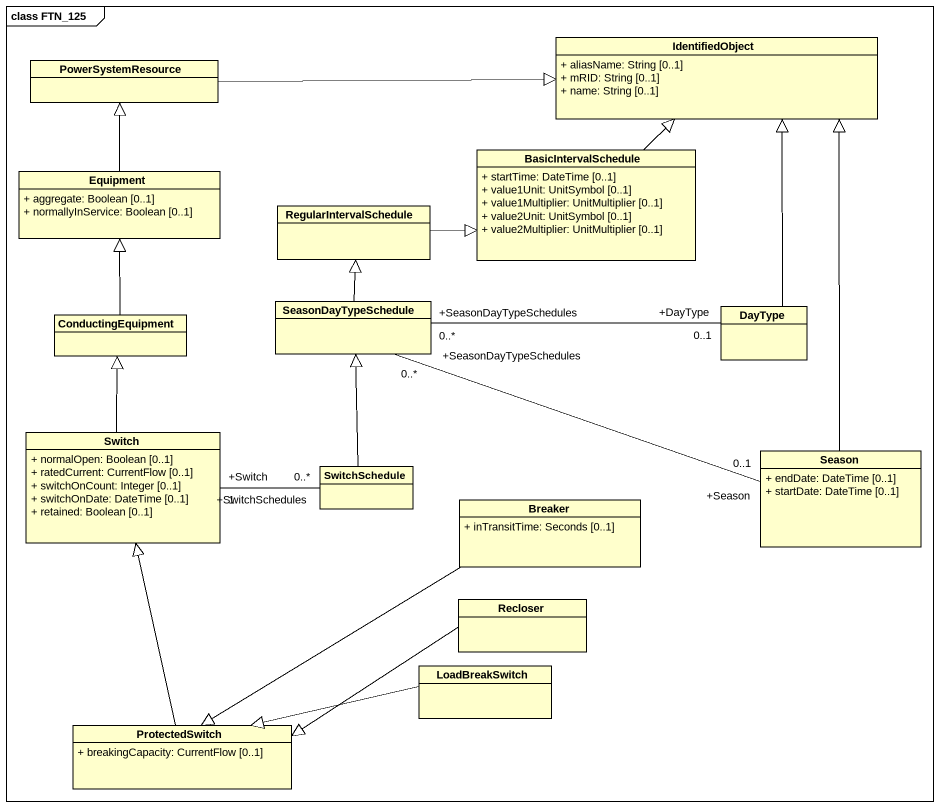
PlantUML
@startuml
mainframe class FTN_125
hide circle
hide empty members
skinparam classAttributeIconSize 0
class IdentifiedObject {
  + aliasName: String [0..1]
  + mRID: String [0..1]
  + name: String [0..1]
}
class PowerSystemResource
class BasicIntervalSchedule {
  + startTime: DateTime [0..1]
  + value1Unit: UnitSymbol [0..1]
  + value1Multiplier: UnitMultiplier [0..1]
  + value2Unit: UnitSymbol [0..1]
  + value2Multiplier: UnitMultiplier [0..1]
}
class Equipment {
  + aggregate: Boolean [0..1]
  + normallyInService: Boolean [0..1]
}
class RegularIntervalSchedule
class ConductingEquipment
class SeasonDayTypeSchedule
class DayType
class Switch {
  + normalOpen: Boolean [0..1]
  + ratedCurrent: CurrentFlow [0..1]
  + switchOnCount: Integer [0..1]
  + switchOnDate: DateTime [0..1]
  + retained: Boolean [0..1]
}
class SwitchSchedule
class Season {
  + endDate: DateTime [0..1]
  + startDate: DateTime [0..1]
}
class Breaker {
  + inTransitTime: Seconds [0..1]
}
class Recloser
class LoadBreakSwitch
class ProtectedSwitch {
  + breakingCapacity: CurrentFlow [0..1]
}
PowerSystemResource -right-|> IdentifiedObject
BasicIntervalSchedule -up-|> IdentifiedObject
Equipment -up-|> PowerSystemResource
RegularIntervalSchedule -right-|> BasicIntervalSchedule
ConductingEquipment -up-|> Equipment
SeasonDayTypeSchedule -up-|> RegularIntervalSchedule
DayType -up-|> IdentifiedObject
DayType "+DayType\n0..1" -left- "+SeasonDayTypeSchedules\n0..*" SeasonDayTypeSchedule
Switch -up-|> ConductingEquipment
Switch "+Switch\n1" -right- "+SwitchSchedules\n0..*" SwitchSchedule
SwitchSchedule -up-|> SeasonDayTypeSchedule
Season -up-|> IdentifiedObject
Season "+Season\n0..1" -left- "+SeasonDayTypeSchedules\n0..*" SeasonDayTypeSchedule
Breaker --|> ProtectedSwitch
Recloser -left-|> ProtectedSwitch
LoadBreakSwitch -left-|> ProtectedSwitch
ProtectedSwitch -up-|> Switch
@enduml
